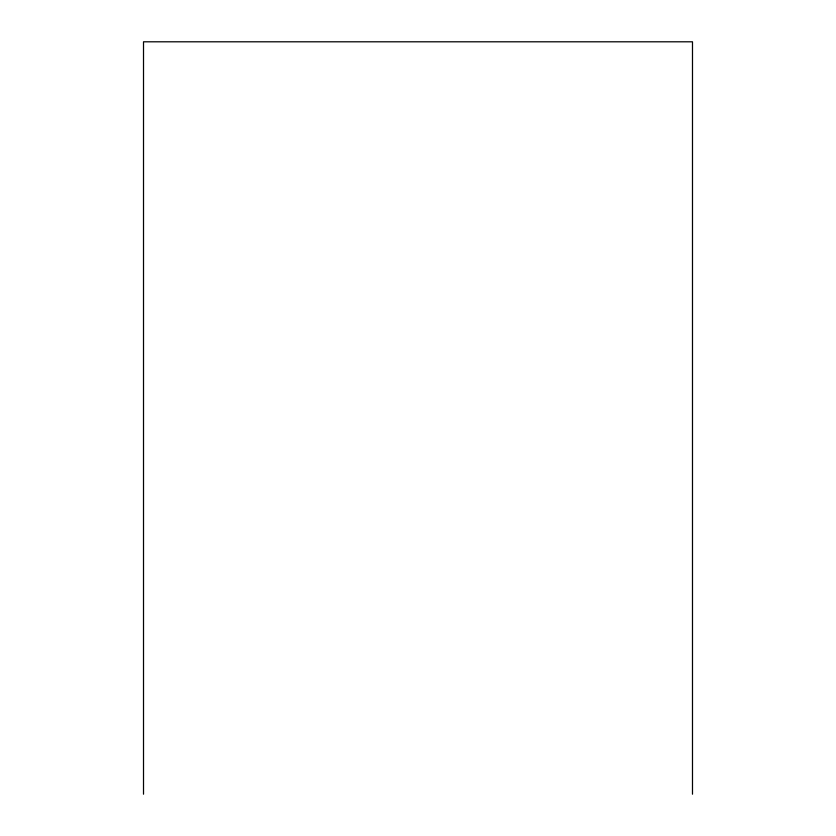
<?xml version="1.0" encoding="UTF-8"?>
<svg xmlns="http://www.w3.org/2000/svg" width="836" height="836" viewBox="0 0 836 836"><rect width="100%" height="100%" fill="white"/><g stroke="black" fill="none" stroke-linecap="round" stroke-linejoin="round"><path stroke-width="1.25" d="M692.49 794.2L692.49 41.8L143.51 41.8L143.51 794.2"/></g></svg>
